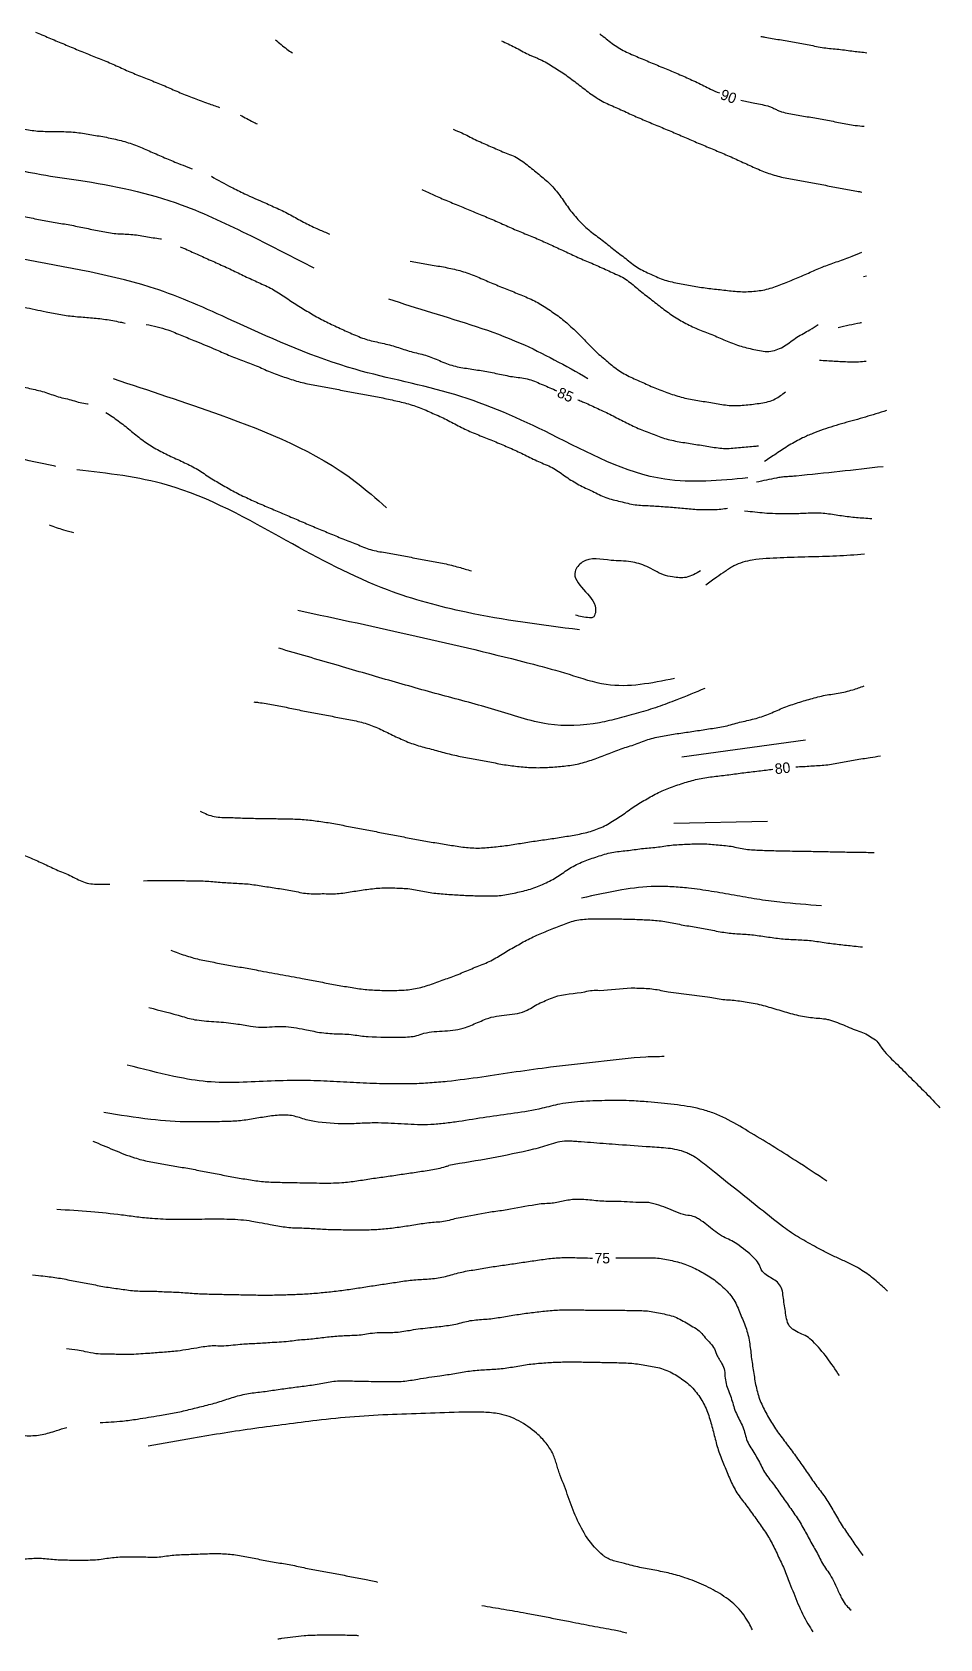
# Model space of a CAD drawing. Extents: x 366044 to 388405, y 4538112 to 4547939.
# Drawn here: x 368127.5 to 368248.8, y 4547313.4 to 4547527.9 of the extents above; entities that cross this region are included whole.
import ezdxf

# ---------------------------------------------------------------- set-up
doc = ezdxf.new("R2010")
doc.units = 0
for name, color, linetype in [('_DOSYADAN_EKLENDI', 7, 'Continuous'), ('Egri_1m', 7, 'Continuous'), ('NADI', 7, 'Continuous'), ('NKOT', 7, 'Continuous')]:
    doc.layers.add(name, color=color, linetype=linetype)

msp = doc.modelspace()

# ---------------------------------------------------------------- linework, layer by layer
at = {"layer": '_DOSYADAN_EKLENDI'}
for p, q in [((368214.3, 4547431.13), (368230.8, 4547433.41)), ((368213.25, 4547422.29), (368225.73, 4547422.57))]:
    msp.add_line(p, q, dxfattribs=at)
for points in [[(368115.02, 4547512.54), (368128.75, 4547508.9), (368133.72, 4547508.15), (368147.45, 4547504.85), (368156.78, 4547500.7), (368165.15, 4547496.45)], [(368223.11, 4547468.39), (368212.03, 4547468.21), (368196.82, 4547474.22), (368183.97, 4547479.52), (368170.66, 4547482.89), (368154.83, 4547489.13), (368144.43, 4547493.49), (368125.81, 4547497.69), (368115.87, 4547499.86)], [(368175.12, 4547492.29), (368180.86, 4547490.48), (368192.69, 4547486.4), (368201.74, 4547481.68)], [(368138.35, 4547481.64), (368152.63, 4547476.8), (368170.69, 4547467.9), (368174.84, 4547464.41)], [(368130.71, 4547469.91), (368130.38, 4547469.98), (368119.96, 4547472.28)], [(368200.63, 4547448.09), (368185.51, 4547450.44), (368175.01, 4547453.43), (368161.47, 4547460.03), (368145.6, 4547467.42), (368133.51, 4547469.46)], [(368241.17, 4547469.88), (368235.38, 4547469.24), (368229.59, 4547468.64), (368228.92, 4547468.58), (368228.25, 4547468.54), (368227.59, 4547468.48), (368226.93, 4547468.37), (368224.27, 4547467.8)], [(368216.8, 4547455.98), (368214.86, 4547455.11), (368213.07, 4547455.16), (368211.84, 4547455.45), (368209.62, 4547456.55), (368207.49, 4547457.18), (368204.86, 4547457.38), (368201, 4547457.12), (368200.05, 4547455.89), (368202.78, 4547450.99), (368202.75, 4547450.39), (368202.39, 4547449.75), (368201.96, 4547449.71), (368200.08, 4547450.05)], [(368238.69, 4547458.2), (368234.95, 4547457.94), (368231.2, 4547457.83), (368227.44, 4547457.71), (368223.7, 4547457.4), (368221.25, 4547456.64), (368220.66, 4547456.28), (368220.09, 4547455.9), (368218.96, 4547455.12), (368217.49, 4547454.07)], [(368217.35, 4547440.26), (368213.61, 4547438.75), (368211.08, 4547437.81), (368208.52, 4547437), (368205.93, 4547436.3), (368203.31, 4547435.69), (368196.43, 4547435.52), (368189.33, 4547437.42), (368182.25, 4547439.37), (368175.17, 4547441.36), (368168.12, 4547443.41), (368160.47, 4547445.64)], [(368232.94, 4547411.24), (368227.38, 4547411.73), (368224.33, 4547412.13), (368221.29, 4547412.65), (368218.25, 4547413.18), (368215.21, 4547413.6), (368212.98, 4547413.78), (368210.74, 4547413.83), (368206.3, 4547413.37), (368200.89, 4547412.26)], [(368143.12, 4547397.65), (368147.58, 4547396.48), (368148.54, 4547396.2), (368149.52, 4547396), (368150.82, 4547395.86), (368152.13, 4547395.76), (368153.43, 4547395.66), (368154.73, 4547395.5), (368155.72, 4547395.34), (368156.7, 4547395.16), (368158.14, 4547395.04), (368159.59, 4547395.09), (368161.04, 4547395.13), (368162.47, 4547395), (368163.94, 4547394.73), (368164.92, 4547394.54), (368165.91, 4547394.35), (368168.15, 4547394.16), (368169.28, 4547394.12), (368170.41, 4547394.03), (368171.4, 4547393.88), (368172.39, 4547393.79), (368176.91, 4547393.71), (368177.91, 4547393.75), (368178.89, 4547393.92), (368179.85, 4547394.22), (368181.23, 4547394.45), (368182.64, 4547394.55), (368184.05, 4547394.68), (368185.41, 4547395.01), (368186.34, 4547395.37), (368187.26, 4547395.76), (368188.18, 4547396.15), (368189.53, 4547396.51), (368190.94, 4547396.68), (368192.34, 4547396.87), (368193.65, 4547397.31), (368194.51, 4547397.81), (368195.4, 4547398.28), (368196.31, 4547398.69), (368197.24, 4547399.06), (368201.35, 4547399.78), (368202.34, 4547399.95), (368203.34, 4547399.96), (368207.52, 4547400.28), (368208.52, 4547400.26), (368209.52, 4547400.22), (368210.52, 4547400.13), (368211.5, 4547399.96), (368212.49, 4547399.78), (368215.27, 4547399.4), (368216.67, 4547399.24), (368218.06, 4547399.05), (368219.04, 4547398.86), (368220.03, 4547398.73), (368221.03, 4547398.66), (368222.02, 4547398.54), (368223.01, 4547398.4), (368225.15, 4547397.95), (368227.25, 4547397.34), (368229.36, 4547396.74), (368231.5, 4547396.34), (368232.49, 4547396.24), (368233.49, 4547396.14), (368234.04, 4547396.01), (368234.57, 4547395.84), (368235.63, 4547395.44), (368236.66, 4547395), (368237.71, 4547394.59), (368238.65, 4547394.25), (368239.52, 4547393.75), (368240.33, 4547393.17), (368240.92, 4547392.36), (368242.83, 4547390.3), (368244.82, 4547388.31), (368246.83, 4547386.32), (368248.76, 4547384.27)], [(368233.67, 4547374.48), (368229.48, 4547377.23), (368223.18, 4547381.13), (368220.08, 4547382.87), (368218.46, 4547383.58), (368216.76, 4547384.11), (368213.28, 4547384.71), (368209.78, 4547385.05), (368207.68, 4547385.2), (368204.43, 4547385.24), (368201.18, 4547385.12), (368198, 4547384.76), (368195.64, 4547384.21), (368188.21, 4547383.02), (368184.5, 4547382.44), (368182.64, 4547382.19), (368180.77, 4547382.03), (368179.01, 4547382.02), (368177.25, 4547382.09), (368173.74, 4547382.25), (368171.59, 4547382.2), (368170.52, 4547382.15), (368169.45, 4547382.13), (368165.22, 4547382.45), (368164.33, 4547382.63), (368163.46, 4547382.89), (368162.59, 4547383.14), (368161.7, 4547383.28), (368159.75, 4547383.21), (368157.79, 4547382.92), (368155.83, 4547382.61), (368153.86, 4547382.45), (368151.23, 4547382.41), (368148.6, 4547382.39), (368143.37, 4547382.72), (368137.1, 4547383.63)], [(368235.36, 4547348.51), (368231.78, 4547353.09), (368231.01, 4547353.72), (368230.08, 4547354.17), (368229.18, 4547354.66), (368228.81, 4547354.98), (368228.53, 4547355.39), (368228.25, 4547356.35), (368228.09, 4547357.33), (368227.94, 4547358.32), (368227.81, 4547359.31), (368227.57, 4547360.28), (368227.07, 4547360.97), (368226.33, 4547361.48), (368225.57, 4547361.96), (368224.97, 4547362.57), (368224.78, 4547363.03), (368224.68, 4547363.26), (368224.56, 4547363.48), (368223.92, 4547364.25), (368221.63, 4547366.1), (368220.77, 4547366.61), (368219.86, 4547367.04), (368218.84, 4547367.69), (368217.88, 4547368.46), (368216.9, 4547369.2), (368216.38, 4547369.51), (368215.83, 4547369.77), (368214.84, 4547369.94), (368213.52, 4547370.38), (368212.22, 4547370.91), (368210.9, 4547371.38), (368209.53, 4547371.64), (368208.53, 4547371.64), (368205.43, 4547371.78), (368204.43, 4547371.77), (368203.35, 4547371.82), (368202.27, 4547371.92), (368201.2, 4547372.01), (368200.12, 4547372.04), (368199.28, 4547371.96), (368198.44, 4547371.79), (368197.6, 4547371.62), (368196.76, 4547371.5), (368195.76, 4547371.46), (368194.77, 4547371.33), (368190.96, 4547370.65), (368189.97, 4547370.5), (368188.98, 4547370.36), (368185.17, 4547369.66), (368184.18, 4547369.49), (368183.21, 4547369.24), (368182.23, 4547369.04), (368181.24, 4547368.97), (368180.24, 4547368.87), (368179.25, 4547368.72), (368178.26, 4547368.57), (368177.27, 4547368.41), (368176.28, 4547368.27), (368175.29, 4547368.15), (368174.3, 4547368.05), (368173.3, 4547367.98), (368172.3, 4547367.95), (368170.8, 4547367.92), (368169.8, 4547367.94), (368168.8, 4547367.96), (368167.3, 4547367.99), (368166.3, 4547368.03), (368165.3, 4547368.1), (368164.3, 4547368.15), (368163.31, 4547368.19), (368162.31, 4547368.21), (368161.31, 4547368.32), (368160.32, 4547368.46), (368159.34, 4547368.65), (368157.87, 4547368.92), (368156.88, 4547369.11), (368155.39, 4547369.29), (368152.44, 4547369.39), (368149.47, 4547369.37), (368146.51, 4547369.35), (368143.56, 4547369.48), (368141.51, 4547369.69), (368139.47, 4547369.95), (368135.37, 4547370.39), (368130.81, 4547370.69)], [(368132.1, 4547352.12), (368133.58, 4547351.94), (368134.57, 4547351.75), (368136.04, 4547351.48), (368138.52, 4547351.4), (368140.5, 4547351.38), (368142.98, 4547351.51), (368144.96, 4547351.66), (368146.94, 4547351.84), (368149.87, 4547352.3), (368151.82, 4547352.52), (368152.82, 4547352.49), (368155.29, 4547352.71), (368157.28, 4547352.82), (368159.27, 4547352.94), (368161.76, 4547353.11), (368162.75, 4547353.24), (368164.74, 4547353.42), (368166.72, 4547353.65), (368167.72, 4547353.75), (368169.71, 4547353.88), (368171.7, 4547354), (368172.69, 4547354.16), (368175.18, 4547354.28), (368176.18, 4547354.31), (368178.16, 4547354.6), (368180.64, 4547354.93), (368182.62, 4547355.15), (368184.59, 4547355.5), (368185.56, 4547355.75), (368187.54, 4547356.02), (368188.54, 4547356.08), (368190.51, 4547356.38), (368192.49, 4547356.69), (368193.48, 4547356.83), (368195.47, 4547357.07), (368197.46, 4547357.25), (368199.45, 4547357.31), (368200.45, 4547357.29), (368202.45, 4547357.26), (368204.45, 4547357.24), (368206.45, 4547357.24), (368208.45, 4547357.19), (368209.45, 4547357.17), (368211.43, 4547356.85), (368213.36, 4547356.35), (368214.27, 4547355.93), (368215.13, 4547355.41), (368216.79, 4547354.33), (368217.43, 4547353.57), (368218.66, 4547352.07), (368219.04, 4547351.14), (368219.27, 4547350.72), (368219.54, 4547350.3), (368219.94, 4547349.42), (368220.06, 4547348.43), (368220.21, 4547347.44), (368220.87, 4547345.58), (368221.48, 4547343.68), (368221.91, 4547342.78), (368222.68, 4547340.95), (368222.95, 4547339.99), (368223.9, 4547338.25), (368224.89, 4547336.53), (368225.35, 4547335.64), (368226.53, 4547334.02), (368227.68, 4547332.39), (368228.84, 4547330.76), (368229.96, 4547329.1), (368230.47, 4547328.24), (368231.42, 4547326.49), (368232.4, 4547324.75), (368233.35, 4547323), (368233.93, 4547322.19), (368235.07, 4547319.98), (368235.73, 4547318.64), (368236.28, 4547317.8), (368236.91, 4547317.2)], [(368223.72, 4547314.58), (368223.28, 4547315.44), (368221.74, 4547317.55), (368219.65, 4547319.22), (368217.24, 4547320.52), (368215.98, 4547321.06), (368214.71, 4547321.53), (368212.71, 4547322.1), (368210.69, 4547322.52), (368208.67, 4547322.91), (368206.66, 4547323.4), (368205.16, 4547323.79), (368204.44, 4547324.07), (368204.09, 4547324.27), (368203.92, 4547324.39), (368203.76, 4547324.52), (368201.66, 4547326.86), (368200.22, 4547329.51), (368199.13, 4547332.33), (368198.61, 4547333.76), (368198.06, 4547335.17), (368197.81, 4547335.88), (368197.6, 4547336.6), (368197.37, 4547337.31), (368197.1, 4547338.01), (368196.16, 4547339.51), (368195.57, 4547340.18), (368194.89, 4547340.81), (368192.53, 4547342.46), (368191.26, 4547343.03), (368189.91, 4547343.39), (368187.84, 4547343.62), (368185.77, 4547343.64), (368180.71, 4547343.49), (368175.65, 4547343.31), (368170.6, 4547343.02), (368165.54, 4547342.53), (368161.4, 4547342), (368157.27, 4547341.45), (368149.06, 4547340.16), (368143.04, 4547339.1)]]:
    msp.add_spline(points, degree=3, dxfattribs=at)
at = {"layer": 'Egri_1m'}
for p, q in [((368148.34, 4547509.88), (368148.89, 4547509.66)), ((368238.58, 4547495.29), (368238.96, 4547495.36)), ((368222.68, 4547464), (368223.11, 4547463.95)), ((368137.68, 4547414.14), (368137.91, 4547414.15)), ((368142.39, 4547414.6), (368142.92, 4547414.61)), ((368141.04, 4547389.78), (368140.21, 4547389.97))]:
    msp.add_line(p, q, dxfattribs=at)
for points in [[(368127.97, 4547527.91), (368128.84, 4547527.55), (368130.68, 4547526.77), (368132.53, 4547526), (368134.38, 4547525.23), (368136.23, 4547524.49), (368138.08, 4547523.73), (368139.91, 4547522.91), (368141.75, 4547522.13), (368143.61, 4547521.39), (368145.46, 4547520.63), (368147.29, 4547519.83), (368149.15, 4547519.09), (368151.03, 4547518.4), (368152.56, 4547517.87)], [(368160.01, 4547526.9), (368161.56, 4547525.65), (368162.28, 4547525.14)], [(368224.86, 4547527.35), (368225.39, 4547527.25), (368227.36, 4547526.91), (368229.34, 4547526.57), (368231.3, 4547526.21), (368233.27, 4547525.83), (368235.26, 4547525.63), (368237.24, 4547525.37), (368239.02, 4547525.17)], [(368190.2, 4547526.75), (368192.01, 4547525.9), (368193.77, 4547524.96), (368194.23, 4547524.75), (368194.69, 4547524.56), (368195.15, 4547524.37), (368195.6, 4547524.16), (368197.34, 4547523.16), (368199, 4547522.05), (368200.6, 4547520.85), (368202.19, 4547519.63), (368203.89, 4547518.58), (368205.71, 4547517.76), (368207.53, 4547516.92), (368209.36, 4547516.12), (368211.21, 4547515.35), (368213.05, 4547514.58), (368214.89, 4547513.79), (368216.73, 4547513), (368218.57, 4547512.23), (368220.41, 4547511.45), (368222.24, 4547510.63), (368224.06, 4547509.8), (368225.91, 4547509.05), (368227.84, 4547508.51), (368229.8, 4547508.13), (368231.77, 4547507.79), (368233.74, 4547507.41), (368235.7, 4547507.04), (368237.67, 4547506.67), (368238.35, 4547506.56)], [(368114.12, 4547517.73), (368115.05, 4547517.35), (368117.93, 4547516.58), (368119.91, 4547516.26), (368121.88, 4547515.9), (368123.84, 4547515.5), (368125.8, 4547515.11), (368127.77, 4547514.76), (368129.76, 4547514.65), (368131.76, 4547514.63), (368133.76, 4547514.48), (368135.74, 4547514.17), (368137.7, 4547513.82), (368139.65, 4547513.36), (368141.55, 4547512.73), (368143.39, 4547511.94), (368145.22, 4547511.15), (368147.07, 4547510.38), (368148.34, 4547509.88)], [(368155.3, 4547516.84), (368157.07, 4547515.91), (368157.56, 4547515.67)], [(368183.75, 4547514.94), (368184.91, 4547514.46), (368186.71, 4547513.57), (368188.53, 4547512.75), (368190.37, 4547511.95), (368192.21, 4547511.18), (368193.84, 4547510.02), (368195.4, 4547508.77), (368196.88, 4547507.43), (368198.16, 4547505.89), (368199.3, 4547504.25), (368200.6, 4547502.72), (368202.05, 4547501.35), (368203.65, 4547500.14), (368205.21, 4547498.89), (368206.8, 4547497.67), (368208.39, 4547496.47), (368210.18, 4547495.58), (368212.03, 4547494.8), (368213.98, 4547494.36), (368215.94, 4547494), (368217.92, 4547493.69), (368219.91, 4547493.47), (368221.9, 4547493.27), (368223.9, 4547493.31), (368225.87, 4547493.64), (368227.76, 4547494.31), (368229.61, 4547495.05), (368231.45, 4547495.85), (368233.29, 4547496.64), (368235.17, 4547497.3), (368237.05, 4547498), (368238.35, 4547498.51)], [(368151.47, 4547508.66), (368154.1, 4547507.22), (368155.89, 4547506.33), (368158.63, 4547505.11), (368160.46, 4547504.29), (368162.24, 4547503.39), (368164, 4547502.43), (368165.8, 4547501.57), (368167.24, 4547500.95)], [(368179.57, 4547506.9), (368181.15, 4547506.17), (368182.99, 4547505.38), (368184.84, 4547504.62), (368186.68, 4547503.85), (368188.53, 4547503.08), (368190.37, 4547502.29), (368192.19, 4547501.47), (368194.05, 4547500.72), (368195.88, 4547499.93), (368197.7, 4547499.1), (368199.52, 4547498.25), (368201.34, 4547497.43), (368203.18, 4547496.65), (368205, 4547495.82), (368206.79, 4547494.92), (368208.36, 4547493.68), (368209.92, 4547492.44), (368211.5, 4547491.2), (368213.12, 4547490.03), (368214.84, 4547489.02), (368216.65, 4547488.17), (368218.52, 4547487.44), (368220.35, 4547486.64), (368222.23, 4547485.97), (368224.17, 4547485.49), (368226.17, 4547485.3), (368228.03, 4547486.02), (368229.67, 4547487.17), (368231.41, 4547488.16), (368232.53, 4547488.85)], [(368178.02, 4547497.35), (368179.99, 4547496.98), (368181.96, 4547496.64), (368183.92, 4547496.25), (368185.84, 4547495.68), (368187.7, 4547494.93), (368189.54, 4547494.15), (368191.39, 4547493.4), (368193.24, 4547492.65), (368195.05, 4547491.8), (368196.74, 4547490.72), (368198.36, 4547489.56), (368199.86, 4547488.23), (368201.28, 4547486.82), (368202.68, 4547485.39), (368204.19, 4547484.08), (368205.75, 4547482.83), (368207.49, 4547481.84), (368209.31, 4547481.02), (368211.14, 4547480.22), (368213.03, 4547479.54), (368214.95, 4547479), (368216.92, 4547478.65), (368218.89, 4547478.33), (368220.87, 4547478.05), (368222.87, 4547478.13), (368224.86, 4547478.38), (368226.78, 4547478.93), (368228.13, 4547479.89)], [(368113.69, 4547493.66), (368114.68, 4547493.51), (368117.63, 4547492.98), (368119.59, 4547492.6), (368121.55, 4547492.2), (368123.51, 4547491.78), (368126.44, 4547491.18), (368129.38, 4547490.58), (368131.35, 4547490.19), (368133.33, 4547489.94), (368135.32, 4547489.78), (368137.31, 4547489.56), (368139.28, 4547489.2), (368139.95, 4547489.07)], [(368142.75, 4547488.89), (368145.66, 4547488.14), (368147.52, 4547487.4), (368149.37, 4547486.65), (368152.14, 4547485.49), (368153.97, 4547484.7), (368155.84, 4547483.97), (368157.7, 4547483.25), (368159.54, 4547482.46), (368161.42, 4547481.78), (368163.33, 4547481.18), (368165.29, 4547480.78), (368167.25, 4547480.41), (368169.22, 4547480.03), (368171.18, 4547479.66), (368173.15, 4547479.32), (368175.11, 4547478.9), (368177.06, 4547478.46), (368178.97, 4547477.88), (368180.82, 4547477.11), (368182.64, 4547476.28), (368184.41, 4547475.36), (368186.22, 4547474.5), (368188.08, 4547473.75), (368189.93, 4547472.99), (368191.76, 4547472.2), (368193.57, 4547471.34), (368195.37, 4547470.48), (368197.19, 4547469.64), (368198.85, 4547468.52), (368200.56, 4547467.48), (368202.35, 4547466.6), (368204.16, 4547465.76), (368206.1, 4547465.24), (368208.05, 4547464.81), (368210.05, 4547464.68), (368212.04, 4547464.54), (368214.04, 4547464.39), (368216.03, 4547464.2), (368217.99, 4547464.16)], [(368235.18, 4547488.48), (368238.11, 4547489.11), (368238.28, 4547489.14)], [(368113.5, 4547483.3), (368116.4, 4547482.52), (368119.33, 4547481.89), (368121.29, 4547481.49), (368123.26, 4547481.13), (368125.22, 4547480.77), (368127.18, 4547480.34), (368129.12, 4547479.86), (368131.02, 4547479.23), (368132.96, 4547478.74), (368134.91, 4547478.3), (368134.99, 4547478.3)], [(368137.39, 4547477.14), (368139.03, 4547476), (368140.61, 4547474.76), (368142.17, 4547473.52), (368143.84, 4547472.41), (368145.61, 4547471.48), (368147.42, 4547470.63), (368149.22, 4547469.75), (368150.9, 4547468.68), (368152.61, 4547467.63), (368154.35, 4547466.65), (368156.14, 4547465.75), (368157.96, 4547464.93), (368159.8, 4547464.14), (368161.64, 4547463.36), (368163.48, 4547462.57), (368165.32, 4547461.78), (368167.16, 4547461.02), (368169.01, 4547460.26), (368170.88, 4547459.53), (368172.74, 4547458.81), (368174.7, 4547458.41), (368176.67, 4547458.05), (368178.64, 4547457.69), (368180.6, 4547457.32), (368182.57, 4547456.95), (368184.51, 4547456.46), (368186.19, 4547455.98)], [(368241.63, 4547477.38), (368238.81, 4547476.51), (368235.97, 4547475.71), (368233.16, 4547474.83), (368231.78, 4547474.32), (368231.1, 4547474.03), (368230.43, 4547473.72), (368228.63, 4547472.74), (368226.91, 4547471.62), (368225.36, 4547470.57)], [(368217.99, 4547464.16), (368218.03, 4547464.16), (368220.02, 4547464.29), (368220.42, 4547464.36)], [(368223.11, 4547463.95), (368225.67, 4547463.7), (368228.67, 4547463.62), (368230.67, 4547463.68), (368232.67, 4547463.73), (368234.65, 4547463.5), (368236.63, 4547463.22), (368238.62, 4547463.04), (368239.69, 4547462.97)], [(368129.81, 4547462.13), (368131.7, 4547461.46), (368133.07, 4547461.1)], [(368163.02, 4547450.71), (368194.47, 4547443.5), (368199.23, 4547442.17), (368204.21, 4547440.83), (368213.32, 4547441.64)], [(368157.13, 4547438.48), (368157.77, 4547438.4), (368159.75, 4547438.09), (368161.71, 4547437.7), (368163.67, 4547437.3), (368165.63, 4547436.92), (368167.6, 4547436.55), (368169.56, 4547436.17), (368171.52, 4547435.76), (368173.41, 4547435.11), (368175.22, 4547434.26), (368177.03, 4547433.41), (368178.9, 4547432.7), (368180.83, 4547432.17), (368182.76, 4547431.64), (368184.71, 4547431.2), (368186.68, 4547430.84), (368188.64, 4547430.47), (368190.61, 4547430.09), (368192.59, 4547429.84), (368194.59, 4547429.7), (368196.59, 4547429.74), (368198.58, 4547429.91), (368200.56, 4547430.22), (368202.47, 4547430.8), (368204.34, 4547431.51), (368206.21, 4547432.21), (368208.12, 4547432.83), (368210, 4547433.51), (368211.95, 4547433.96), (368213.92, 4547434.27), (368215.9, 4547434.56), (368217.88, 4547434.87), (368219.85, 4547435.18), (368221.78, 4547435.69), (368223.73, 4547436.15), (368225.64, 4547436.74), (368227.48, 4547437.53), (368229.36, 4547438.23), (368231.27, 4547438.81), (368233.21, 4547439.31), (368235.18, 4547439.64), (368237.13, 4547440.09), (368238.65, 4547440.6)], [(368112.44, 4547424.42), (368113.42, 4547423.89), (368115.27, 4547423.13), (368117.09, 4547422.29), (368118.9, 4547421.44), (368121.59, 4547420.12), (368123.41, 4547419.29), (368125.26, 4547418.52), (368127.1, 4547417.73), (368128.93, 4547416.93), (368130.74, 4547416.08), (368132.58, 4547415.3), (368134.39, 4547414.43), (368136.36, 4547414.12), (368137.68, 4547414.14)], [(368142.92, 4547414.61), (368144.39, 4547414.64), (368146.39, 4547414.64), (368148.39, 4547414.6), (368150.39, 4547414.56), (368152.39, 4547414.42), (368154.38, 4547414.28), (368156.38, 4547414.16), (368158.36, 4547413.88), (368160.34, 4547413.58), (368162.31, 4547413.25), (368164.28, 4547412.89), (368166.28, 4547412.87), (368168.28, 4547412.88), (368170.26, 4547413.14), (368172.24, 4547413.44), (368174.23, 4547413.63), (368176.23, 4547413.62), (368178.22, 4547413.48), (368180.19, 4547413.1), (368182.17, 4547412.85), (368184.17, 4547412.71), (368186.17, 4547412.61), (368188.17, 4547412.57), (368190.16, 4547412.64), (368192.13, 4547413), (368194.07, 4547413.48), (368195.94, 4547414.21), (368197.7, 4547415.16), (368199.36, 4547416.26), (368201.15, 4547417.16), (368203.04, 4547417.83), (368204.96, 4547418.38), (368206.94, 4547418.62), (368208.93, 4547418.88), (368210.92, 4547419.07), (368212.9, 4547419.35), (368214.9, 4547419.47), (368216.89, 4547419.54), (368218.89, 4547419.41), (368220.88, 4547419.19), (368222.84, 4547418.82), (368224.84, 4547418.67), (368226.84, 4547418.61), (368229.84, 4547418.55), (368231.84, 4547418.52), (368233.84, 4547418.48), (368235.84, 4547418.44), (368237.84, 4547418.41), (368239.99, 4547418.37)], [(368146.04, 4547405.32), (368147.92, 4547404.64), (368149.85, 4547404.09), (368151.81, 4547403.7), (368153.77, 4547403.33), (368155.74, 4547402.99), (368157.71, 4547402.63), (368160.66, 4547402.09), (368163.61, 4547401.54), (368165.57, 4547401.17), (368167.54, 4547400.8), (368169.51, 4547400.45), (368171.49, 4547400.15), (368173.48, 4547399.98), (368175.48, 4547399.95), (368177.48, 4547400.02), (368179.45, 4547400.36), (368181.36, 4547400.96), (368183.24, 4547401.65), (368185.1, 4547402.37), (368186.95, 4547403.14), (368188.79, 4547403.92), (368190.52, 4547404.93), (368192.25, 4547405.93), (368194.01, 4547406.88), (368195.83, 4547407.7), (368197.69, 4547408.43), (368199.56, 4547409.15), (368201.53, 4547409.48), (368203.53, 4547409.51), (368205.53, 4547409.5), (368207.53, 4547409.46), (368209.53, 4547409.38), (368211.52, 4547409.22), (368213.49, 4547408.87), (368215.46, 4547408.51), (368217.43, 4547408.18), (368219.4, 4547407.79), (368221.38, 4547407.54), (368223.38, 4547407.4), (368225.36, 4547407.15), (368227.34, 4547406.88), (368229.34, 4547406.74), (368231.33, 4547406.62), (368233.31, 4547406.35), (368235.3, 4547406.09), (368237.29, 4547405.88), (368238.44, 4547405.76)], [(368211.93, 4547391.11), (368209.51, 4547391.05), (368203.15, 4547390.41), (368196.78, 4547389.69), (368192.18, 4547389.06), (368187.57, 4547388.38), (368182.96, 4547387.79), (368180.65, 4547387.59), (368179.5, 4547387.52), (368178.34, 4547387.48), (368174.82, 4547387.47), (368171.31, 4547387.6), (368167.79, 4547387.77), (368164.27, 4547387.91), (368159.99, 4547387.86), (368155.69, 4547387.68), (368151.43, 4547387.72), (368147.23, 4547388.31), (368141.04, 4547389.78)], [(368135.64, 4547379.84), (368138.4, 4547378.66), (368141.21, 4547377.6), (368143.14, 4547377.1), (368145.11, 4547376.76), (368147.08, 4547376.41), (368149.05, 4547376.06), (368151.01, 4547375.67), (368152.98, 4547375.3), (368154.95, 4547374.94), (368156.92, 4547374.61), (368158.91, 4547374.39), (368160.91, 4547374.32), (368162.91, 4547374.28), (368165.9, 4547374.23), (368168.9, 4547374.29), (368170.89, 4547374.52), (368172.87, 4547374.82), (368174.85, 4547375.1), (368176.83, 4547375.39), (368178.81, 4547375.68), (368180.78, 4547375.99), (368182.74, 4547376.42), (368183.2, 4547376.58)], [(368241.78, 4547359.78), (368241.23, 4547360.3), (368239.64, 4547361.66), (368237.91, 4547362.84), (368236.52, 4547363.57), (368235.1, 4547364.23), (368233.68, 4547364.9), (368232.3, 4547365.62), (368231.16, 4547366.26), (368230.03, 4547366.9), (368227.86, 4547368.35), (368224.81, 4547370.76), (368218.66, 4547375.67), (368217.76, 4547376.4), (368216.85, 4547377.12), (368215.89, 4547377.77), (368215.38, 4547378.05), (368215.11, 4547378.18), (368214.84, 4547378.3), (368212.46, 4547378.86), (368211.26, 4547378.96), (368210.05, 4547379.04), (368205.84, 4547379.34), (368202.53, 4547379.59), (368200.87, 4547379.72), (368200.05, 4547379.78), (368199.22, 4547379.83), (368198.02, 4547379.75), (368196.85, 4547379.43), (368195.68, 4547379.04), (368194.5, 4547378.73), (368183.2, 4547376.58)], [(368136.6, 4547342.25), (368139.6, 4547342.45), (368141.58, 4547342.71), (368144.54, 4547343.19), (368146.51, 4547343.53), (368148.46, 4547343.97), (368150.41, 4547344.45), (368152.34, 4547344.97), (368154.24, 4547345.58), (368156.18, 4547346.08), (368158.16, 4547346.34), (368160.14, 4547346.62), (368162.12, 4547346.9), (368164.11, 4547347.15), (368166.09, 4547347.45), (368168.06, 4547347.79), (368170.06, 4547347.8), (368172.06, 4547347.76), (368175.06, 4547347.71), (368177.06, 4547347.76), (368179.04, 4547348.05), (368182, 4547348.5), (368183.98, 4547348.8), (368185.95, 4547349.12), (368187.94, 4547349.3), (368189.94, 4547349.43), (368191.92, 4547349.7), (368193.9, 4547350.02), (368195.89, 4547350.21), (368197.88, 4547350.32), (368199.88, 4547350.35), (368201.88, 4547350.31), (368203.88, 4547350.28), (368205.88, 4547350.24), (368207.88, 4547350.13), (368209.86, 4547349.82), (368211.81, 4547349.39), (368213.61, 4547348.51), (368215.23, 4547347.34), (368216.55, 4547345.84), (368217.53, 4547344.1), (368218.19, 4547342.21), (368218.7, 4547340.27), (368219.24, 4547338.35), (368219.97, 4547336.49), (368220.75, 4547334.64), (368221.66, 4547332.87), (368222.85, 4547331.26), (368224.03, 4547329.64), (368225.18, 4547328.01), (368226.24, 4547326.31), (368227.12, 4547324.51), (368227.96, 4547322.7), (368228.7, 4547320.84), (368229.81, 4547318.05), (368231.14, 4547315.37), (368231.81, 4547314.29)], [(368110.96, 4547341.88), (368111.96, 4547341.88), (368114.96, 4547341.89), (368116.95, 4547341.8), (368118.95, 4547341.66), (368120.92, 4547341.35), (368122.89, 4547340.97), (368124.87, 4547340.66), (368126.86, 4547340.49), (368128.85, 4547340.64), (368130.78, 4547341.17), (368132.15, 4547341.6)], [(368110.7, 4547327.44), (368111.69, 4547327.31), (368114.61, 4547326.64), (368116.52, 4547326.06), (368118.46, 4547325.58), (368120.42, 4547325.17), (368122.37, 4547324.73), (368124.27, 4547324.11), (368126.27, 4547324.01), (368128.26, 4547324.14), (368130.26, 4547323.98), (368132.26, 4547323.89), (368134.26, 4547323.88), (368136.25, 4547323.95), (368138.24, 4547324.22), (368140.23, 4547324.32), (368142.23, 4547324.31), (368144.23, 4547324.29), (368146.22, 4547324.52), (368148.22, 4547324.63), (368150.22, 4547324.71), (368152.22, 4547324.75), (368154.21, 4547324.64), (368156.19, 4547324.32), (368158.15, 4547323.93), (368160.12, 4547323.57), (368162.09, 4547323.23), (368164.04, 4547322.82), (368166.01, 4547322.43), (368167.98, 4547322.1), (368169.94, 4547321.69), (368171.9, 4547321.33), (368173.66, 4547320.95)], [(368187.58, 4547317.81), (368190.54, 4547317.32), (368193.49, 4547316.8), (368195.46, 4547316.44), (368197.42, 4547316.04), (368199.39, 4547315.66), (368202.33, 4547315.09), (368205.28, 4547314.55), (368206.95, 4547314.17)], [(368160.34, 4547313.36), (368160.88, 4547313.43), (368163.85, 4547313.8), (368165.85, 4547313.88), (368168.85, 4547313.89), (368170.85, 4547313.83), (368171.12, 4547313.82)]]:
    msp.add_spline(points, degree=3, dxfattribs=at)
at = {"layer": 'NADI'}
msp.add_line((368127.59, 4547361.99), (368128.38, 4547361.89), dxfattribs=at)
for points in [[(368203.34, 4547527.67), (368203.8, 4547527.33), (368205.39, 4547526.11), (368207.14, 4547525.15), (368208.98, 4547524.35), (368210.82, 4547523.58), (368212.67, 4547522.82), (368214.51, 4547522.03), (368216.33, 4547521.2), (368218.12, 4547520.31), (368219.33, 4547519.79)], [(368222.17, 4547518.84), (368223.82, 4547518.49), (368225.77, 4547518.05), (368226.24, 4547517.89), (368226.7, 4547517.67), (368227.15, 4547517.46), (368227.62, 4547517.29), (368229.58, 4547516.87), (368231.55, 4547516.54), (368233.52, 4547516.19), (368235.48, 4547515.81), (368237.45, 4547515.46), (368238.66, 4547515.34)], [(368113.95, 4547508.35), (368115.75, 4547507.5), (368117.56, 4547506.65), (368119.38, 4547505.83), (368121.2, 4547504.99), (368123.07, 4547504.28), (368124.97, 4547503.65), (368126.92, 4547503.2), (368128.88, 4547502.81), (368130.85, 4547502.46), (368132.82, 4547502.12), (368134.78, 4547501.72), (368136.74, 4547501.34), (368138.72, 4547501.01), (368140.71, 4547500.91), (368142.69, 4547500.62), (368144.67, 4547500.32), (368144.82, 4547500.3)], [(368147.31, 4547499.26), (368149.13, 4547498.45), (368150.96, 4547497.63), (368152.79, 4547496.81), (368154.6, 4547495.97), (368156.4, 4547495.1), (368158.22, 4547494.28), (368160, 4547493.37), (368161.68, 4547492.28), (368163.37, 4547491.2), (368165.07, 4547490.16), (368166.84, 4547489.22), (368168.65, 4547488.36), (368170.47, 4547487.54), (368172.34, 4547486.83), (368174.29, 4547486.38), (368176.22, 4547485.86), (368178.13, 4547485.26), (368180.06, 4547484.76), (368181.93, 4547484.05), (368183.81, 4547483.35), (368185.78, 4547482.99), (368187.75, 4547482.67), (368189.71, 4547482.3), (368191.68, 4547481.91), (368193.65, 4547481.61), (368195.53, 4547480.91), (368197.37, 4547480.12), (368197.57, 4547480.03)], [(368232.67, 4547484.11), (368234.66, 4547483.99), (368236.66, 4547483.9), (368238.66, 4547483.96), (368238.92, 4547483.99)], [(368200.41, 4547478.82), (368201.05, 4547478.56), (368202.87, 4547477.74), (368204.67, 4547476.88), (368206.46, 4547475.97), (368208.26, 4547475.1), (368210.12, 4547474.37), (368211.99, 4547473.67), (368213.94, 4547473.22), (368215.92, 4547472.9), (368217.89, 4547472.59), (368219.88, 4547472.33), (368221.87, 4547472.43), (368223.87, 4547472.61), (368224.55, 4547472.67)], [(368229.51, 4547429.82), (368229.53, 4547429.82), (368231.53, 4547429.92), (368233.53, 4547430.06), (368235.5, 4547430.4), (368237.47, 4547430.75), (368239.44, 4547431.05), (368240.84, 4547431.26)], [(368149.99, 4547423.87), (368151.86, 4547423.16), (368153.86, 4547423.04), (368155.86, 4547422.96), (368157.86, 4547422.92), (368159.86, 4547422.89), (368161.86, 4547422.85), (368163.86, 4547422.77), (368165.84, 4547422.53), (368167.82, 4547422.23), (368169.78, 4547421.85), (368171.75, 4547421.48), (368173.71, 4547421.1), (368175.68, 4547420.72), (368177.64, 4547420.34), (368179.6, 4547419.96), (368181.58, 4547419.64), (368183.55, 4547419.32), (368185.53, 4547419.04), (368187.53, 4547418.97), (368189.52, 4547419.14), (368191.51, 4547419.39), (368193.48, 4547419.71), (368195.46, 4547420), (368197.44, 4547420.29), (368199.42, 4547420.61), (368201.38, 4547420.99), (368203.28, 4547421.6), (368205.05, 4547422.53), (368206.72, 4547423.64), (368208.36, 4547424.78), (368210.09, 4547425.78), (368211.88, 4547426.69), (368213.75, 4547427.39), (368215.66, 4547427.97), (368217.62, 4547428.39), (368219.6, 4547428.63), (368221.59, 4547428.89), (368223.57, 4547429.14), (368225.56, 4547429.38), (368226.46, 4547429.49)], [(368128.38, 4547361.89), (368129.57, 4547361.75), (368131.55, 4547361.46), (368133.51, 4547361.08), (368135.48, 4547360.71), (368137.45, 4547360.34), (368139.43, 4547360.06), (368141.41, 4547359.83), (368143.41, 4547359.79), (368145.41, 4547359.71), (368147.41, 4547359.62), (368149.4, 4547359.47), (368151.4, 4547359.4), (368153.4, 4547359.36), (368155.4, 4547359.32), (368157.4, 4547359.28), (368159.4, 4547359.27), (368161.4, 4547359.32), (368163.4, 4547359.39), (368165.39, 4547359.52), (368167.39, 4547359.72), (368169.37, 4547359.96), (368171.35, 4547360.25), (368173.33, 4547360.56), (368175.3, 4547360.85), (368177.28, 4547361.15), (368179.27, 4547361.35), (368181.27, 4547361.49), (368183.23, 4547361.89), (368185.16, 4547362.39), (368187.13, 4547362.73), (368189.11, 4547363.06), (368191.09, 4547363.35), (368193.07, 4547363.64), (368195.04, 4547363.93), (368197.03, 4547364.19), (368199.03, 4547364.28), (368201.03, 4547364.24), (368202.37, 4547364.21)], [(368205.47, 4547364.22), (368207.03, 4547364.25), (368209.03, 4547364.24), (368211.03, 4547364.2), (368213, 4547363.87), (368214.92, 4547363.31), (368216.73, 4547362.46), (368218.44, 4547361.44), (368219.98, 4547360.15), (368221.26, 4547358.62), (368222.09, 4547356.8), (368222.84, 4547354.94), (368223.33, 4547353), (368223.58, 4547351.02), (368223.87, 4547349.04), (368224.21, 4547347.07), (368224.77, 4547345.15), (368225.64, 4547343.35), (368226.66, 4547341.63), (368227.83, 4547340.01), (368229.03, 4547338.41), (368230.2, 4547336.79), (368231.34, 4547335.14), (368232.5, 4547333.51), (368233.68, 4547331.9), (368234.7, 4547330.17), (368235.73, 4547328.46), (368236.85, 4547326.8), (368237.99, 4547325.16), (368238.49, 4547324.47)]]:
    msp.add_spline(points, degree=3, dxfattribs=at)

# ---------------------------------------------------------------- texts
at = {"layer": 'NKOT'}
for s, rotation, p in [('90', 339.7421, (368219.32, 4547519.03)), ('85', 335.6701, (368197.52, 4547479.28)), ('80', 6.363, (368226.79, 4547428.82)), ('75', 359.7537, (368202.63, 4547363.5))]:
    msp.add_text(s, height=1.4, rotation=rotation, dxfattribs=at).set_placement(p)

doc.saveas('drawing.dxf')
